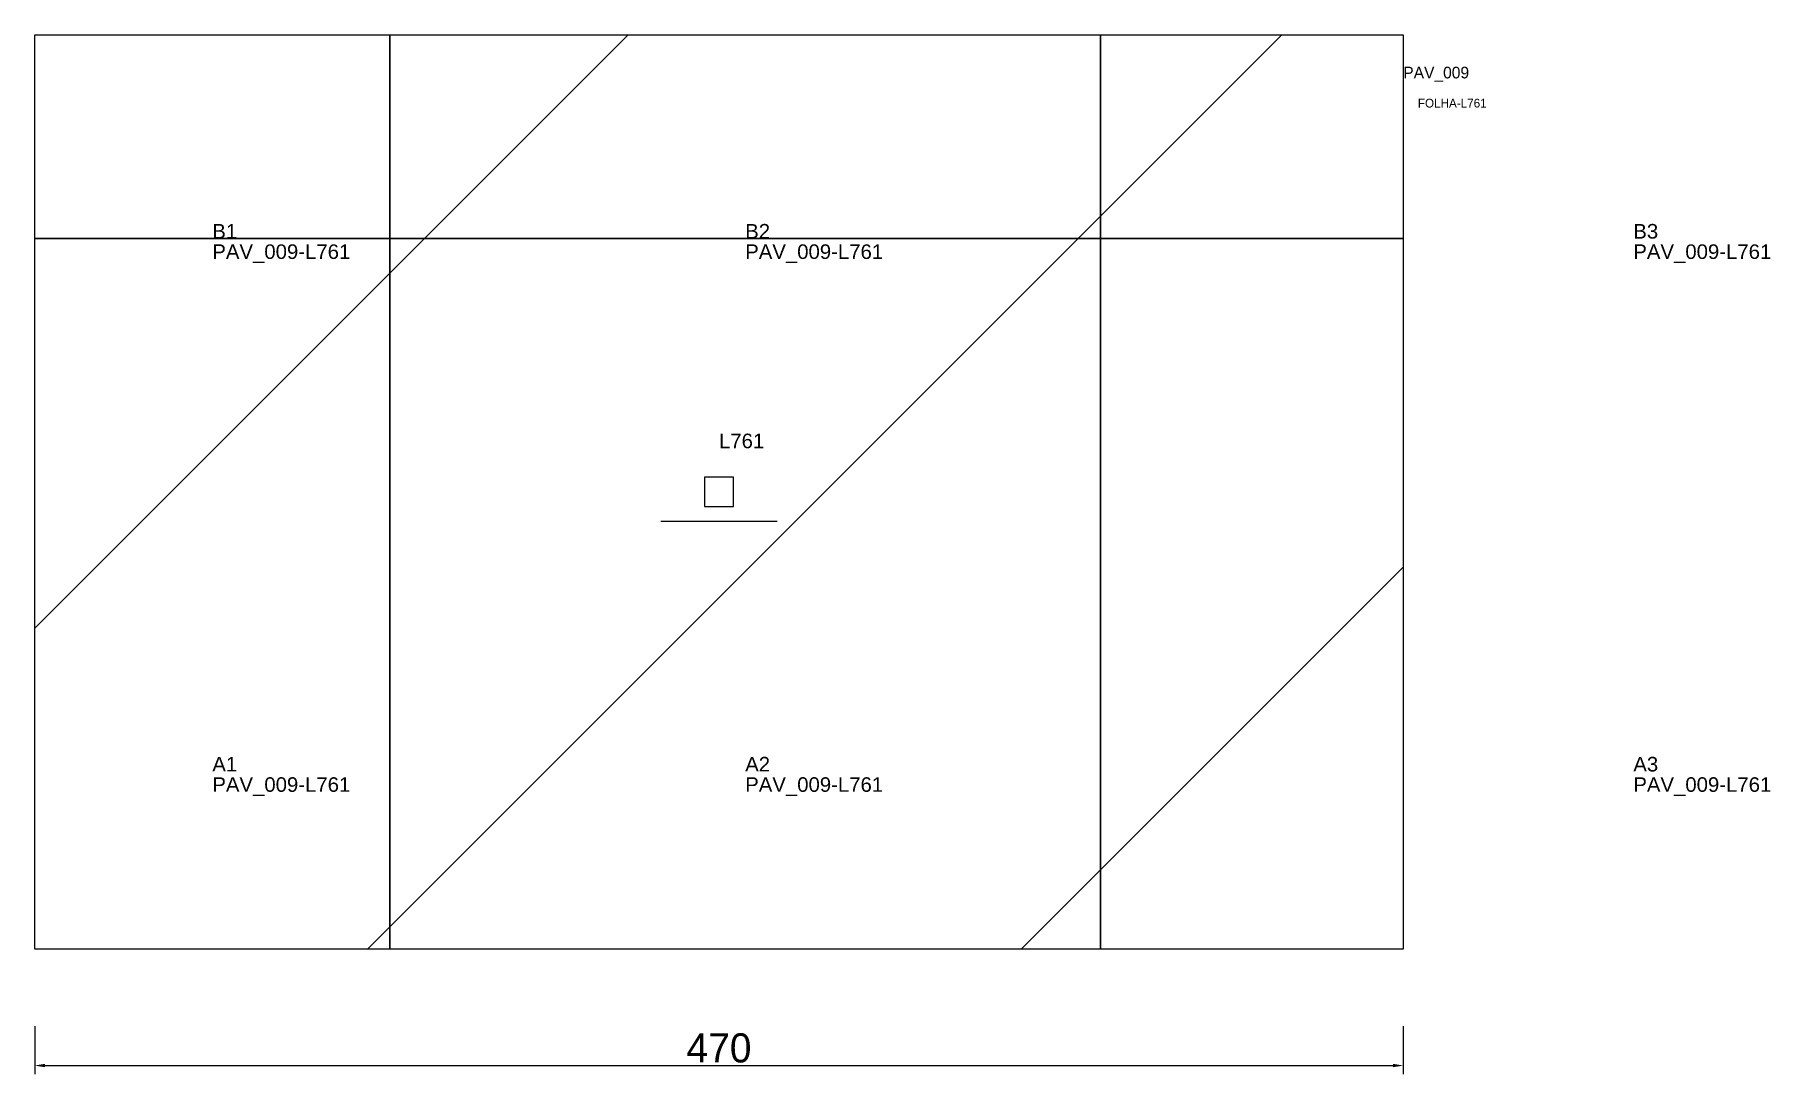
# Model space of a CAD drawing. Header units: metres. Extents: x 222 to 818, y -156 to 202.
import ezdxf

# ---------------------------------------------------------------- set-up
doc = ezdxf.new("R2010")
doc.units = ezdxf.units.M
for name, color, linetype in [('3', 3, 'CONTINUOUS'), ('AUX00', 7, 'CONTINUOUS'), ('COTA', 241, 'CONTINUOUS'), ('FOLHA', 255, 'CONTINUOUS'), ('Hachura', 251, 'CONTINUOUS'), ('NOMENCLATURA', 7, 'CONTINUOUS'), ('Nível', 160, 'CONTINUOUS'), ('Painéis', 200, 'CONTINUOUS'), ('Pilares', 5, 'CONTINUOUS'), ('SARR_2.2x7', 40, 'CONTINUOUS')]:
    doc.layers.add(name, color=color, linetype=linetype)
doc.styles.add('ARIAL', font='Arial.ttf')
doc.styles.add('STR_STANDARD', font='arial.ttf')
doc.dimstyles.new('EZ DXF', dxfattribs={"dimtxt": 10, "dimasz": 3.5, "dimexe": 3, "dimexo": 1.5, "dimgap": 1, "dimtad": 1, "dimdec": 1, "dimdsep": 46, "dimcen": 2.5, "dimazin": 3, "dimtfac": 1, "dimtmove": 0, "dimatfit": 3})

msp = doc.modelspace()

# ---------------------------------------------------------------- hatches: boundary and pattern name
at = {"layer": 'Hachura'}
h = msp.add_hatch(dxfattribs=at)
h.set_pattern_fill('ANSI31', scale=50)
h.paths.add_polyline_path([(692.2, 201.5), (692.2, 85.94), (692.2, -19.06), (692.2, -112.5), (362.2, -112.5), (222.2, -112.5), (222.2, -19.06), (222.2, 85.94), (222.2, 201.5), (662.2, 201.5)])
h = msp.add_hatch(dxfattribs=at)
h.set_pattern_fill('ANSI31', scale=50)
h.paths.add_polyline_path([(692.2, 201.5), (692.2, 85.94), (692.2, -19.06), (692.2, -112.5), (362.2, -112.5), (222.2, -112.5), (222.2, -19.06), (222.2, 85.94), (222.2, 201.5), (662.2, 201.5)])

# ---------------------------------------------------------------- linework, layer by layer
at = {"layer": '3'}
for points in [[(344.2, -112.5), (344.2, 201.5)], [(344.2, -112.5), (344.2, 201.5)], [(588.2, -112.5), (588.2, 201.5)], [(588.2, -112.5), (588.2, 201.5)], [(222.2, 131.5), (692.2, 131.5)], [(222.2, 131.5), (692.2, 131.5)]]:
    msp.add_lwpolyline(points, close=True, dxfattribs=at)
at = {"layer": 'Painéis', "color": 200}
for p, q in [((222.2, 85.94), (222.2, 201.5)), ((222.2, 201.5), (662.2, 201.5)), ((222.2, 85.94), (222.2, 201.5)), ((222.2, 201.5), (662.2, 201.5)), ((662.2, 201.5), (692.2, 201.5)), ((662.2, 201.5), (692.2, 201.5)), ((692.2, 201.5), (692.2, 85.94)), ((692.2, 201.5), (692.2, 85.94)), ((222.2, -19.06), (222.2, 85.94)), ((222.2, -19.06), (222.2, 85.94)), ((692.2, 85.94), (692.2, -19.06)), ((692.2, 85.94), (692.2, -19.06)), ((222.2, -112.5), (222.2, -19.06)), ((222.2, -112.5), (222.2, -19.06)), ((692.2, -19.06), (692.2, -112.5)), ((692.2, -19.06), (692.2, -112.5)), ((362.2, -112.5), (222.2, -112.5)), ((362.2, -112.5), (222.2, -112.5)), ((692.2, -112.5), (362.2, -112.5)), ((692.2, -112.5), (362.2, -112.5))]:
    msp.add_line(p, q, dxfattribs=at)
at = {"layer": 'Pilares'}
msp.add_lwpolyline([(452.2, 39.5), (462.2, 39.5), (462.2, 49.5), (452.2, 49.5)], close=True, dxfattribs=at)
msp.add_lwpolyline([(452.2, 39.5), (462.2, 39.5), (462.2, 49.5), (452.2, 49.5)], close=True, dxfattribs=at)
at = {"layer": 'SARR_2.2x7'}
msp.add_line((437.2, 34.5), (477.2, 34.5), dxfattribs=at)
msp.add_line((437.2, 34.5), (477.2, 34.5), dxfattribs=at)

# ---------------------------------------------------------------- texts
at = {"layer": '3', "style": 'STR_STANDARD'}
for s, p in [('B1', (283.2, 131.5)), ('B1', (283.2, 131.5)), ('B2', (466.2, 131.5)), ('B2', (466.2, 131.5)), ('B3', (771.2, 131.5)), ('B3', (771.2, 131.5)), ('A1', (283.2, -51.5)), ('A1', (283.2, -51.5)), ('A2', (466.2, -51.5)), ('A2', (466.2, -51.5)), ('A3', (771.2, -51.5)), ('A3', (771.2, -51.5))]:
    msp.add_text(s, height=5, dxfattribs=at).set_placement(p)
at = {"layer": 'AUX00', "style": 'STR_STANDARD'}
for p in [(283.2, 124.5), (283.2, 124.5), (466.2, 124.5), (466.2, 124.5), (771.2, 124.5), (771.2, 124.5), (283.2, -58.5), (283.2, -58.5), (466.2, -58.5), (466.2, -58.5), (771.2, -58.5), (771.2, -58.5)]:
    msp.add_text('PAV_009-L761', height=5, dxfattribs=at).set_placement(p)
at = {"layer": 'FOLHA'}
msp.add_text('FOLHA-L761', height=3, dxfattribs=at).set_placement((697.2, 176.5))
msp.add_text('FOLHA-L761', height=3, dxfattribs=at).set_placement((697.2, 176.5))
at = {"layer": 'NOMENCLATURA', "insert": (457.2, 64.5), "char_height": 5, "attachment_point": 1, "style": 'ARIAL'}
msp.add_mtext('L761', dxfattribs=at)
msp.add_mtext('L761', dxfattribs=at)
at = {"layer": 'Nível'}
msp.add_text('PAV_009', height=4, dxfattribs=at).set_placement((692.2, 186.5))
msp.add_text('PAV_009', height=4, dxfattribs=at).set_placement((692.2, 186.5))

# ---------------------------------------------------------------- dimensions: what is measured, and where the dimension line sits
at = {"layer": 'COTA'}
msp.add_linear_dim(base=(222.2, -152.5), p1=(222.2, -137.5), p2=(692.2, -137.5), dimstyle='EZ DXF', dxfattribs=at).render()
msp.add_linear_dim(base=(222.2, -152.5), p1=(222.2, -137.5), p2=(692.2, -137.5), dimstyle='EZ DXF', dxfattribs=at).render()

doc.saveas('drawing.dxf')
